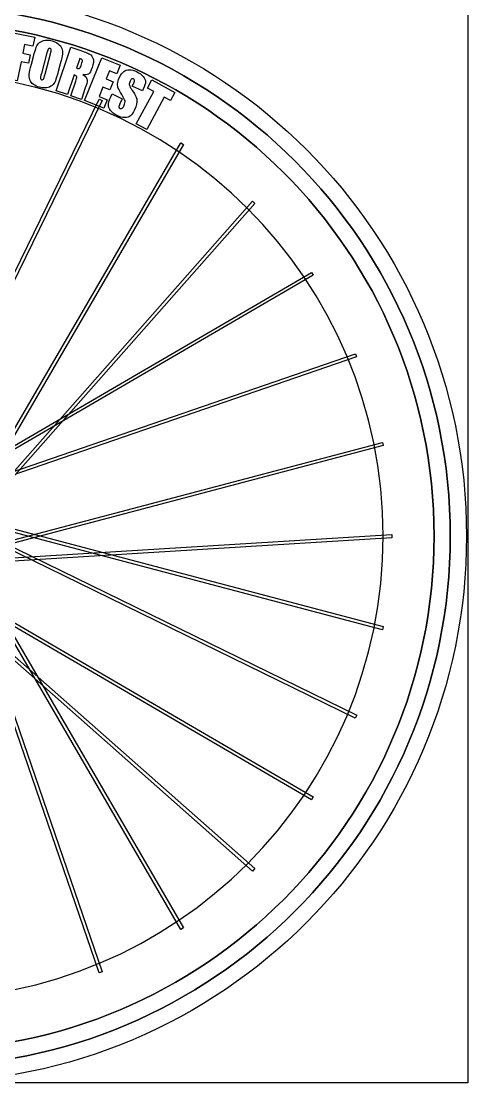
# Model space of a CAD drawing. Extents: x 3 to 470, y 9 to 287.
# Drawn here: x 391.9 to 469.5, y 8.7 to 193.2 of the extents above; entities that cross this region are included whole.
import ezdxf

# ---------------------------------------------------------------- set-up
doc = ezdxf.new("R2010")
doc.units = 0
doc.layers.add('Layer_1', color=7, linetype='CONTINUOUS')

msp = doc.modelspace()

# ---------------------------------------------------------------- linework, layer by layer
at = {"layer": 'Layer_1', "color": 7}
for points in [[(3.00365, 287.24209), (469.516983, 287.24209), (469.516983, 8.688756), (3.00365, 8.688756), (3.00365, 287.24209)], [(391.174413, 182.850037), (389.134007, 183.273582), (390.764685, 191.129019), (394.224323, 190.410818), (393.898367, 188.840621), (392.479137, 189.135222), (392.170184, 187.646965), (393.434163, 187.384566), (393.123406, 185.887709), (391.859483, 186.150081), (391.174413, 182.850037), (391.174413, 182.850037)], [(401.069327, 183.864531), (399.909817, 180.438307), (397.93587, 181.106318), (400.507674, 188.705812), (401.905701, 188.232698)], [(393.64953, 185.714412), (394.004556, 187.042369)], [(396.347487, 187.720221), (395.380195, 184.102427)], [(396.024915, 183.98933), (396.977404, 187.551801)], [(402.042371, 186.739902), (401.470426, 185.049756)], [(406.232842, 178.061991), (402.878548, 179.415693), (405.881086, 186.855537), (409.104632, 185.55462), (408.504462, 184.067463), (407.213386, 184.588484), (406.644543, 183.178953), (407.853877, 182.690895), (407.281763, 181.273187), (406.072402, 181.761245), (405.41285, 180.127042), (406.834646, 179.553237), (406.232842, 178.061991), (406.232842, 178.061991)], [(398.669439, 185.795111), (398.314356, 184.467153)], [(401.858274, 184.96979), (401.858274, 184.96979)], [(402.302966, 185.530794), (402.444204, 185.948107)], [(395.520248, 183.014227), (395.520248, 183.014227)], [(402.347009, 179.613522), (400.510748, 180.234923), (401.365196, 182.759751)], [(413.691916, 174.356957), (411.859461, 175.349316), (414.916222, 180.993953), (413.831462, 181.581406), (414.595117, 182.991585), (418.604874, 180.820176), (417.841191, 179.409969), (416.748705, 180.001594), (413.691916, 174.356957), (413.691916, 174.356957)], [(395.921264, 181.596632), (395.921264, 181.596632)], [(403.024889, 181.61668), (402.347009, 179.613522), (402.347009, 179.613522)], [(413.077987, 181.383267), (412.943121, 181.096167), (411.188461, 181.920219), (411.441274, 182.458581)], [(370.232944, 107.629262), (405.418574, 179.642029), (405.925214, 179.394432), (370.73964, 107.38175)], [(370.232944, 107.629262), (405.418574, 179.642029), (405.925214, 179.394432), (370.73964, 107.38175)], [(407.463407, 180.082378), (407.688192, 180.560935), (409.442852, 179.736854), (409.027034, 178.851559)], [(409.864113, 176.470986), (409.864085, 176.470986)], [(379.283503, 102.809861), (419.614066, 172.077611), (420.101392, 171.793866), (379.771083, 102.526511)], [(379.283503, 102.809861), (419.614066, 172.077611), (420.101392, 171.793866), (379.771083, 102.526511)], [(379.011432, 101.849421), (432.080558, 161.918126), (432.503172, 161.544744), (379.434384, 101.476405)], [(379.011432, 101.849421), (432.080558, 161.918126), (432.503172, 161.544744), (379.434384, 101.476405)], [(373.09024, 109.212796), (442.354155, 149.541131), (442.637928, 149.053777), (373.374041, 108.725442)], [(373.09024, 109.212796), (442.354155, 149.541131), (442.637928, 149.053777), (373.374041, 108.725442)], [(374.186223, 109.337566), (449.986922, 135.378262), (450.170145, 134.844919), (374.369502, 108.804224)], [(374.186223, 109.337566), (449.986922, 135.378262), (450.170145, 134.844919), (374.369502, 108.804224)], [(377.178103, 99.530007), (454.675828, 119.991708), (454.819801, 119.446437), (377.322527, 98.984878)], [(377.178103, 99.530007), (454.675828, 119.991708), (454.819801, 119.446437), (377.322527, 98.984878)], [(454.675828, 87.431032), (377.182445, 107.891577)], [(454.675828, 87.431032), (377.182445, 107.891577)], [(377.32639, 108.436847), (454.819801, 87.976302), (454.675828, 87.431032), (454.675828, 87.431032)], [(377.32639, 108.436847), (454.819801, 87.976302), (454.675828, 87.431032), (454.675828, 87.431032)], [(449.95475, 72.057786), (377.942039, 107.243388)], [(449.95475, 72.057786), (377.942039, 107.243388)], [(378.189551, 107.750114), (450.202318, 72.564483), (449.95475, 72.057786), (449.95475, 72.057786)], [(378.189551, 107.750114), (450.202318, 72.564483), (449.95475, 72.057786), (449.95475, 72.057786)], [(376.306511, 99.04333), (456.307014, 103.992802), (456.341837, 103.429937), (376.341785, 98.480521)], [(376.306511, 99.04333), (456.307014, 103.992802), (456.341837, 103.429937), (376.341785, 98.480521)], [(419.614066, 35.345129), (379.285731, 104.608988)], [(419.614066, 35.345129), (379.285731, 104.608988)], [(405.405208, 27.812884), (379.364513, 103.613555)], [(405.405208, 27.812884), (379.364513, 103.613555)], [(379.773085, 104.892789), (420.10142, 35.628874), (419.614066, 35.345129), (419.614066, 35.345129)], [(379.773085, 104.892789), (420.10142, 35.628874), (419.614066, 35.345129), (419.614066, 35.345129)], [(379.897771, 103.796806), (405.938495, 27.996135), (405.405124, 27.812884), (405.405208, 27.812884)], [(379.897771, 103.796806), (405.938495, 27.996135), (405.405124, 27.812884), (405.405208, 27.812884)], [(432.105033, 45.479998), (372.036694, 98.548786)], [(432.105033, 45.479998), (372.036694, 98.548786)], [(372.409682, 98.971738), (432.478359, 45.902612), (432.104977, 45.479998), (432.105033, 45.479998)], [(372.409682, 98.971738), (432.478359, 45.902612), (432.104977, 45.479998), (432.105033, 45.479998)], [(442.354155, 57.881637), (373.0868, 98.211946)], [(442.354155, 57.881637), (373.0868, 98.211946)], [(373.370207, 98.699554), (442.637984, 58.368962), (442.354211, 57.881637), (442.354155, 57.881637)], [(373.370207, 98.699554), (442.637984, 58.368962), (442.354211, 57.881637), (442.354155, 57.881637)]]:
    msp.add_lwpolyline(points, dxfattribs=at)
for points in [[(374.271687, 198.734661), (426.751556, 198.734661), (469.294978, 156.191267), (469.294978, 103.71137)], [(374.271687, 198.734661), (426.751556, 198.734661), (469.294978, 156.191267), (469.294978, 103.71137)], [(466.475296, 103.71137), (466.475296, 154.634013), (425.194302, 195.914979), (374.271687, 195.914979)], [(466.475296, 103.71137), (466.475296, 154.634013), (425.194302, 195.914979), (374.271687, 195.914979)], [(374.271687, 195.914979), (425.194302, 195.914979), (466.475296, 154.634013), (466.475296, 103.71137)], [(374.271687, 195.914979), (425.194302, 195.914979), (466.475296, 154.634013), (466.475296, 103.71137)], [(463.655614, 103.71137), (463.655614, 153.076759), (423.637048, 193.095296), (374.271687, 193.095296)], [(463.655614, 103.71137), (463.655614, 153.076759), (423.637048, 193.095296), (374.271687, 193.095296)], [(374.271687, 193.095296), (423.637048, 193.095296), (463.655614, 153.076759), (463.655614, 103.71137)], [(374.271687, 193.095296), (423.637048, 193.095296), (463.655614, 153.076759), (463.655614, 103.71137)], [(394.004556, 187.042369), (394.212442, 187.81985), (394.37807, 188.365392), (394.501441, 188.678997)], [(394.501441, 188.678997), (394.62483, 188.992602), (394.818843, 189.257681), (395.08348, 189.474232)], [(395.08348, 189.474232), (395.348135, 189.690784), (395.664381, 189.827416), (396.032218, 189.884129)], [(396.032218, 189.884129), (396.152412, 189.902645), (396.276299, 189.911903), (396.40388, 189.911903)], [(396.623393, 188.419474), (396.546434, 188.353399), (396.454466, 188.120315), (396.347487, 187.720221)], [(396.40388, 189.911903), (396.66675, 189.911903), (396.945278, 189.872578), (397.239465, 189.793928)], [(396.806136, 188.489035), (396.738314, 188.489035), (396.677399, 188.465848), (396.623393, 188.419474)], [(396.89631, 188.476488), (396.865011, 188.484853), (396.834953, 188.489035), (396.806136, 188.489035)], [(397.103331, 188.261487), (397.090172, 188.371436), (397.021165, 188.443103), (396.89631, 188.476488)], [(396.977404, 187.551801), (397.074514, 187.915014), (397.116489, 188.151576), (397.103331, 188.261487)], [(397.239465, 189.793928), (397.653714, 189.683171), (398.007913, 189.515503), (398.302062, 189.290925)], [(398.302062, 189.290925), (398.596212, 189.066328), (398.807791, 188.791606), (398.936801, 188.46676)], [(398.936801, 188.46676), (399.06583, 188.141914), (399.106809, 187.814755), (399.059739, 187.485285)], [(401.905701, 188.232698), (402.837737, 187.917288), (403.456592, 187.668329), (403.762264, 187.485821)], [(399.059739, 187.485285), (399.012707, 187.155833), (398.882607, 186.592442), (398.669439, 185.795111)], [(402.475841, 186.467661), (402.415029, 186.571952), (402.27054, 186.662699), (402.042371, 186.739902)], [(402.444204, 185.948107), (402.526125, 186.190167), (402.536671, 186.363352), (402.475841, 186.467661)], [(403.762264, 187.485821), (404.067937, 187.303293), (404.274976, 187.028571), (404.383384, 186.661656)], [(404.383384, 186.661656), (404.491754, 186.29474), (404.436253, 185.787159), (404.216882, 185.138914)], [(393.259173, 184.024238), (393.306206, 184.353689), (393.436325, 184.917081), (393.64953, 185.714412)], [(401.470426, 185.049756), (401.627972, 184.996445), (401.757254, 184.96979), (401.858274, 184.96979)], [(401.858274, 184.96979), (401.899967, 184.96979), (401.93684, 184.97432), (401.96889, 184.983381)], [(401.96889, 184.983381), (402.078613, 185.014454), (402.189972, 185.196925), (402.302966, 185.530794)], [(404.216882, 185.138914), (404.017286, 184.549093), (403.809156, 184.176886), (403.592491, 184.022292)], [(409.716418, 184.48066), (409.973968, 184.667529), (410.290017, 184.760964), (410.664564, 184.760964)], [(410.664564, 184.760964), (410.673023, 184.760964), (410.681482, 184.760917), (410.689941, 184.760823)], [(410.689941, 184.760823), (411.075693, 184.756519), (411.491887, 184.649483), (411.938525, 184.439718)], [(454.801783, 103.71137), (454.801783, 148.186923), (418.747212, 184.241494), (374.271687, 184.241494)], [(454.801783, 103.71137), (454.801783, 148.186923), (418.747212, 184.241494), (374.271687, 184.241494)], [(393.381519, 183.04062), (393.252904, 183.366895), (393.212122, 183.694767), (393.259173, 184.024238)], [(394.016258, 182.216483), (393.721752, 182.439651), (393.510172, 182.714364), (393.381519, 183.04062)], [(395.380195, 184.102427), (395.259569, 183.65126), (395.203655, 183.368257), (395.212452, 183.253421)], [(395.212452, 183.253421), (395.221287, 183.138566), (395.292381, 183.063309), (395.425733, 183.027649)], [(395.425733, 183.027649), (395.459212, 183.018701), (395.490717, 183.014227), (395.520248, 183.014227)], [(395.520248, 183.014227), (395.610892, 183.014227), (395.682954, 183.056372), (395.736433, 183.140662)], [(395.736433, 183.140662), (395.807358, 183.252434), (395.903518, 183.535324), (396.024915, 183.98933)], [(397.816344, 182.826267), (397.692955, 182.512662), (397.498932, 182.247584), (397.234277, 182.031033)], [(398.314356, 184.467153), (398.105718, 183.686853), (397.939714, 183.139891), (397.816344, 182.826267)], [(401.525551, 183.549685), (401.494046, 183.667322), (401.341971, 183.772271), (401.069327, 183.864531)], [(401.365196, 182.759751), (401.503605, 183.168737), (401.557057, 183.432048), (401.525551, 183.549685)], [(403.089065, 183.885256), (402.945393, 183.885256), (402.78266, 183.907136), (402.600865, 183.950898)], [(402.600865, 183.950898), (402.960224, 183.720774), (403.179126, 183.501732), (403.257569, 183.293771)], [(403.356145, 182.760428), (403.343363, 182.612789), (403.232944, 182.23154), (403.024889, 181.61668)], [(403.592491, 184.022292), (403.46444, 183.930934), (403.296631, 183.885256), (403.089065, 183.885256)], [(403.257569, 183.293771), (403.336032, 183.08581), (403.36889, 182.908029), (403.356145, 182.760428)], [(408.634844, 182.338293), (408.650634, 182.634322), (408.749013, 182.975081), (408.92998, 183.360569)], [(408.92998, 183.360569), (409.190933, 183.916234), (409.453078, 184.289598), (409.716418, 184.48066)], [(410.814459, 182.782139), (410.700863, 182.54023), (410.648567, 182.342513), (410.657571, 182.188991)], [(411.09981, 183.161669), (410.998245, 183.097418), (410.903128, 182.970908), (410.814459, 182.782139)], [(411.271501, 183.214171), (411.212363, 183.214171), (411.155133, 183.19667), (411.09981, 183.161669)], [(411.423623, 183.177515), (411.37159, 183.201953), (411.320883, 183.214171), (411.271501, 183.214171)], [(411.599176, 182.970945), (411.58583, 183.059972), (411.527312, 183.128829), (411.423623, 183.177515)], [(411.441274, 182.458581), (411.559926, 182.71113), (411.61256, 182.881919), (411.599176, 182.970945)], [(411.938525, 184.439718), (412.430353, 184.208748), (412.811621, 183.932344), (413.082329, 183.610506)], [(413.486389, 182.688188), (413.48451, 182.395147), (413.348375, 181.960174), (413.077987, 181.383267)], [(413.082329, 183.610506), (413.353037, 183.288686), (413.487724, 182.981247), (413.486389, 182.688188)], [(395.079504, 181.715566), (394.665217, 181.826342), (394.310802, 181.993315), (394.016258, 182.216483)], [(395.921264, 181.596632), (395.656702, 181.596632), (395.376116, 181.636277), (395.079504, 181.715566)], [(396.286159, 181.623278), (396.168127, 181.605514), (396.046495, 181.596632), (395.921264, 181.596632)], [(397.234277, 182.031033), (396.96964, 181.814481), (396.653601, 181.678563), (396.286159, 181.623278)], [(408.739342, 181.576161), (408.653943, 181.788239), (408.61911, 182.042283), (408.634844, 182.338293)], [(409.354117, 180.459962), (409.029628, 180.992017), (408.824703, 181.364084), (408.739342, 181.576161)], [(410.657571, 182.188991), (410.662647, 182.034059), (410.770866, 181.80152), (410.98223, 181.491374)], [(410.98223, 181.491374), (411.587615, 180.597027), (411.924389, 179.939148), (411.99255, 179.517737)], [(407.038058, 178.746469), (407.066932, 179.094719), (407.208715, 179.540022), (407.463407, 180.082378)], [(409.930404, 179.386199), (409.871923, 179.572655), (409.679828, 179.930576), (409.354117, 180.459962)], [(409.70669, 178.464247), (409.907715, 178.892275), (409.982286, 179.199592), (409.930404, 179.386199)], [(411.99255, 179.517737), (412.06073, 179.096307), (411.927519, 178.529354), (411.592916, 177.816876)], [(407.396242, 177.685084), (407.128561, 178.044425), (407.009166, 178.39822), (407.038058, 178.746469)], [(408.55547, 176.79023), (408.050334, 177.027441), (407.663924, 177.325725), (407.396242, 177.685084)], [(409.027034, 178.851559), (408.899697, 178.580399), (408.842213, 178.394056), (408.854582, 178.292529)], [(408.854582, 178.292529), (408.866989, 178.191001), (408.935629, 178.110894), (409.060503, 178.052207)], [(409.060503, 178.052207), (409.117649, 178.025364), (409.172952, 178.011942), (409.226414, 178.011942)], [(409.226414, 178.011942), (409.289856, 178.011942), (409.350705, 178.030843), (409.40896, 178.068646)], [(409.40896, 178.068646), (409.516315, 178.138311), (409.615558, 178.270178), (409.70669, 178.464247)], [(411.592916, 177.816876), (411.349428, 177.29845), (411.109773, 176.945341), (410.873954, 176.75755)], [(409.864085, 176.470986), (409.444836, 176.470986), (409.008631, 176.577401), (408.55547, 176.79023)], [(409.882723, 176.471042), (409.87652, 176.471005), (409.870316, 176.470986), (409.864113, 176.470986)], [(410.873954, 176.75755), (410.638097, 176.569778), (410.307687, 176.474275), (409.882723, 176.471042)], [(374.271687, 11.507761), (425.194302, 11.507761), (466.475296, 52.788727), (466.475296, 103.71137)], [(469.294978, 103.71137), (469.294978, 51.231444), (426.751556, 8.688079), (374.271687, 8.688079)], [(374.271687, 11.507761), (425.194302, 11.507761), (466.475296, 52.788727), (466.475296, 103.71137)], [(469.294978, 103.71137), (469.294978, 51.231444), (426.751556, 8.688079), (374.271687, 8.688079)], [(374.271687, 14.327443), (423.637048, 14.327443), (463.655614, 54.345981), (463.655614, 103.71137)], [(466.475296, 103.71137), (466.475296, 52.788727), (425.194302, 11.507761), (374.271687, 11.507761)], [(374.271687, 14.327443), (423.637048, 14.327443), (463.655614, 54.345981), (463.655614, 103.71137)], [(466.475296, 103.71137), (466.475296, 52.788727), (425.194302, 11.507761), (374.271687, 11.507761)], [(374.271687, 23.181246), (418.747212, 23.181246), (454.801783, 59.235817), (454.801783, 103.71137)], [(463.655614, 103.71137), (463.655614, 54.345981), (423.637048, 14.327443), (374.271687, 14.327443)], [(374.271687, 23.181246), (418.747212, 23.181246), (454.801783, 59.235817), (454.801783, 103.71137)], [(463.655614, 103.71137), (463.655614, 54.345981), (423.637048, 14.327443), (374.271687, 14.327443)]]:
    msp.add_open_spline(points, degree=3, dxfattribs=at)

doc.saveas('drawing.dxf')
